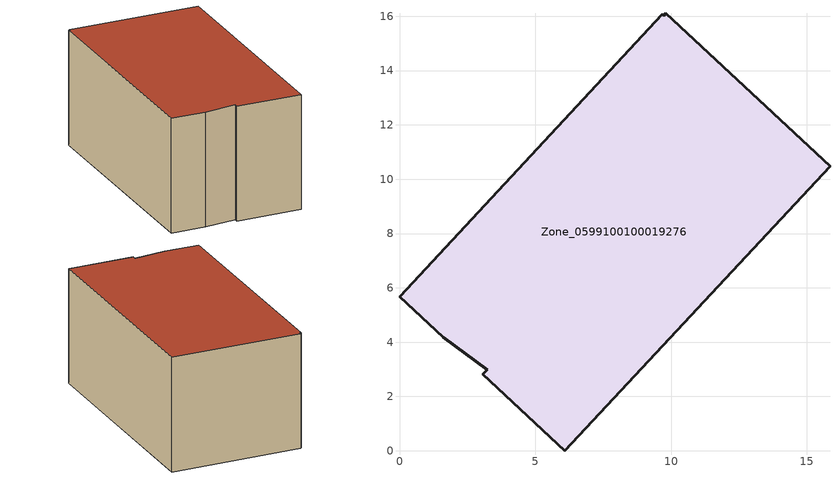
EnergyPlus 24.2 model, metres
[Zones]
Zone_0599100100019276
 floor ground (C_G): 9.81,16.11 15.85,10.47 6.08,0 3.07,2.81 3.23,2.99 1.61,4.18 0,5.68 9.68,16.08 9.73,16.02 z0
 wall outside (C_F): 6.08,0 15.85,10.47 9.81,16.11 9.73,16.02 9.68,16.08 0,5.68 1.61,4.18 3.23,2.99 3.07,2.81 6.08,0 z0:7.27
 roof outside (C_R): 15.85,10.47 9.81,16.11 9.73,16.02 9.68,16.08 0,5.68 1.61,4.18 3.23,2.99 3.07,2.81 6.08,0 z7.27
[BUILDING]
Pand.0599100100019276: North Axis=0; Terrain=City; Loads Convergence Tolerance Value=0.04; Temperature Convergence Tolerance Value=0.4; Solar Distribution=FullExterior; Maximum Number of Warmup Days=25; Minimum Number of Warmup Days=1
[Site:Location]
Rotterdam.The.Hague.AP_ZH_NLD Design_Conditions: Latitude=51.96; Longitude=4.45; Time Zone=1; Elevation=-4.5
[SITE:GROUNDTEMPERATURE:BUILDINGSURFACE]
18, 18, 18, 18, 18, 18, 18, 18, 18, 18, 18, 18
[MATERIAL] Thermal Absorptance=0.9; Solar Absorptance=0.7; Visible Absorptance=0.7
Name | Roughness | Thickness | Conductivity | Density | Specific Heat
G.D.2015-2018 | MediumSmooth | 0.15 | 0.0428571 | 540 | 1210
F.D.2015-2018 | Rough | 0.3 | 0.0666667 | 1920 | 840
R.D.2015-2018 | MediumRough | 0.2 | 0.0333333 | 1500 | 1000
[CONSTRUCTION]
C_G: G.D.2015-2018
C_F: F.D.2015-2018
C_R: R.D.2015-2018
[ZONE]
Zone_0599100100019276: Type=1; Multiplier=1; Ceiling Height=Autocalculate; Volume=Autocalculate; Floor Area=autocalculate; Part of Total Floor Area=Yes
[ZONEINFILTRATION:DESIGNFLOWRATE]
Infil_Zone_0599100100019276: Zone or ZoneList or Space or SpaceList=Zone_0599100100019276; Schedule=AlwaysOn; Design Flow Rate Calculation Method=Flow/Area; Flow Rate per Floor Area=0.0021; Constant Term Coefficient=1; Temperature Term Coefficient=0; Velocity Term Coefficient=0; Velocity Squared Term Coefficient=0
[HVACTEMPLATE:ZONE:IDEALLOADSAIRSYSTEM]
Zone_0599100100019276: Maximum Heating Supply Air Temperature=50; Minimum Cooling Supply Air Temperature=13; Maximum Heating Supply Air Humidity Ratio=0.0156; Minimum Cooling Supply Air Humidity Ratio=0.0077; Heating Limit=NoLimit; Cooling Limit=NoLimit; Dehumidification Control Type=ConstantSensibleHeatRatio; Cooling Sensible Heat Ratio=0.7; Dehumidification Setpoint=60; Humidification Control Type=None; Humidification Setpoint=30; Outdoor Air Method=None; Outdoor Air Flow Rate per Person=0.00944; Outdoor Air Flow Rate per Zone Floor Area=0; Outdoor Air Flow Rate per Zone=0; Demand Controlled Ventilation Type=None; Outdoor Air Economizer Type=NoEconomizer; Heat Recovery Type=None; Sensible Heat Recovery Effectiveness=0.7; Latent Heat Recovery Effectiveness=0.65
[ZONECONTROL:THERMOSTAT]
ThermostatControl_Zone_0599100100019276: Zone or ZoneList=Zone_0599100100019276; Control Type Schedule=DualSetpointControlType; Control 1=Thermostat_Zone_0599100100019276; Temperature Difference Between Cutout And Setpoint=0
[THERMOSTATSETPOINT:DUALSETPOINT]
Thermostat_Zone_0599100100019276: Heating Setpoint Temperature Schedule=HeatingSetpoint_Zone_0599100100019276; Cooling Setpoint Temperature Schedule=CoolingSetpoint_Zone_0599100100019276
[SCHEDULE:COMPACT]
HeatingSetpoint_Zone_0599100100019276: Through: 12/31, For: AllDays, Until: 24:00, 21
CoolingSetpoint_Zone_0599100100019276: Through: 12/31, For: AllDays, Until: 24:00, 24
DualSetpointControlType: Through: 12/31, For: AllDays, Until: 24:00, 4
AlwaysOn: Through: 12/31, For: AllDays, Until: 24:00, 1
